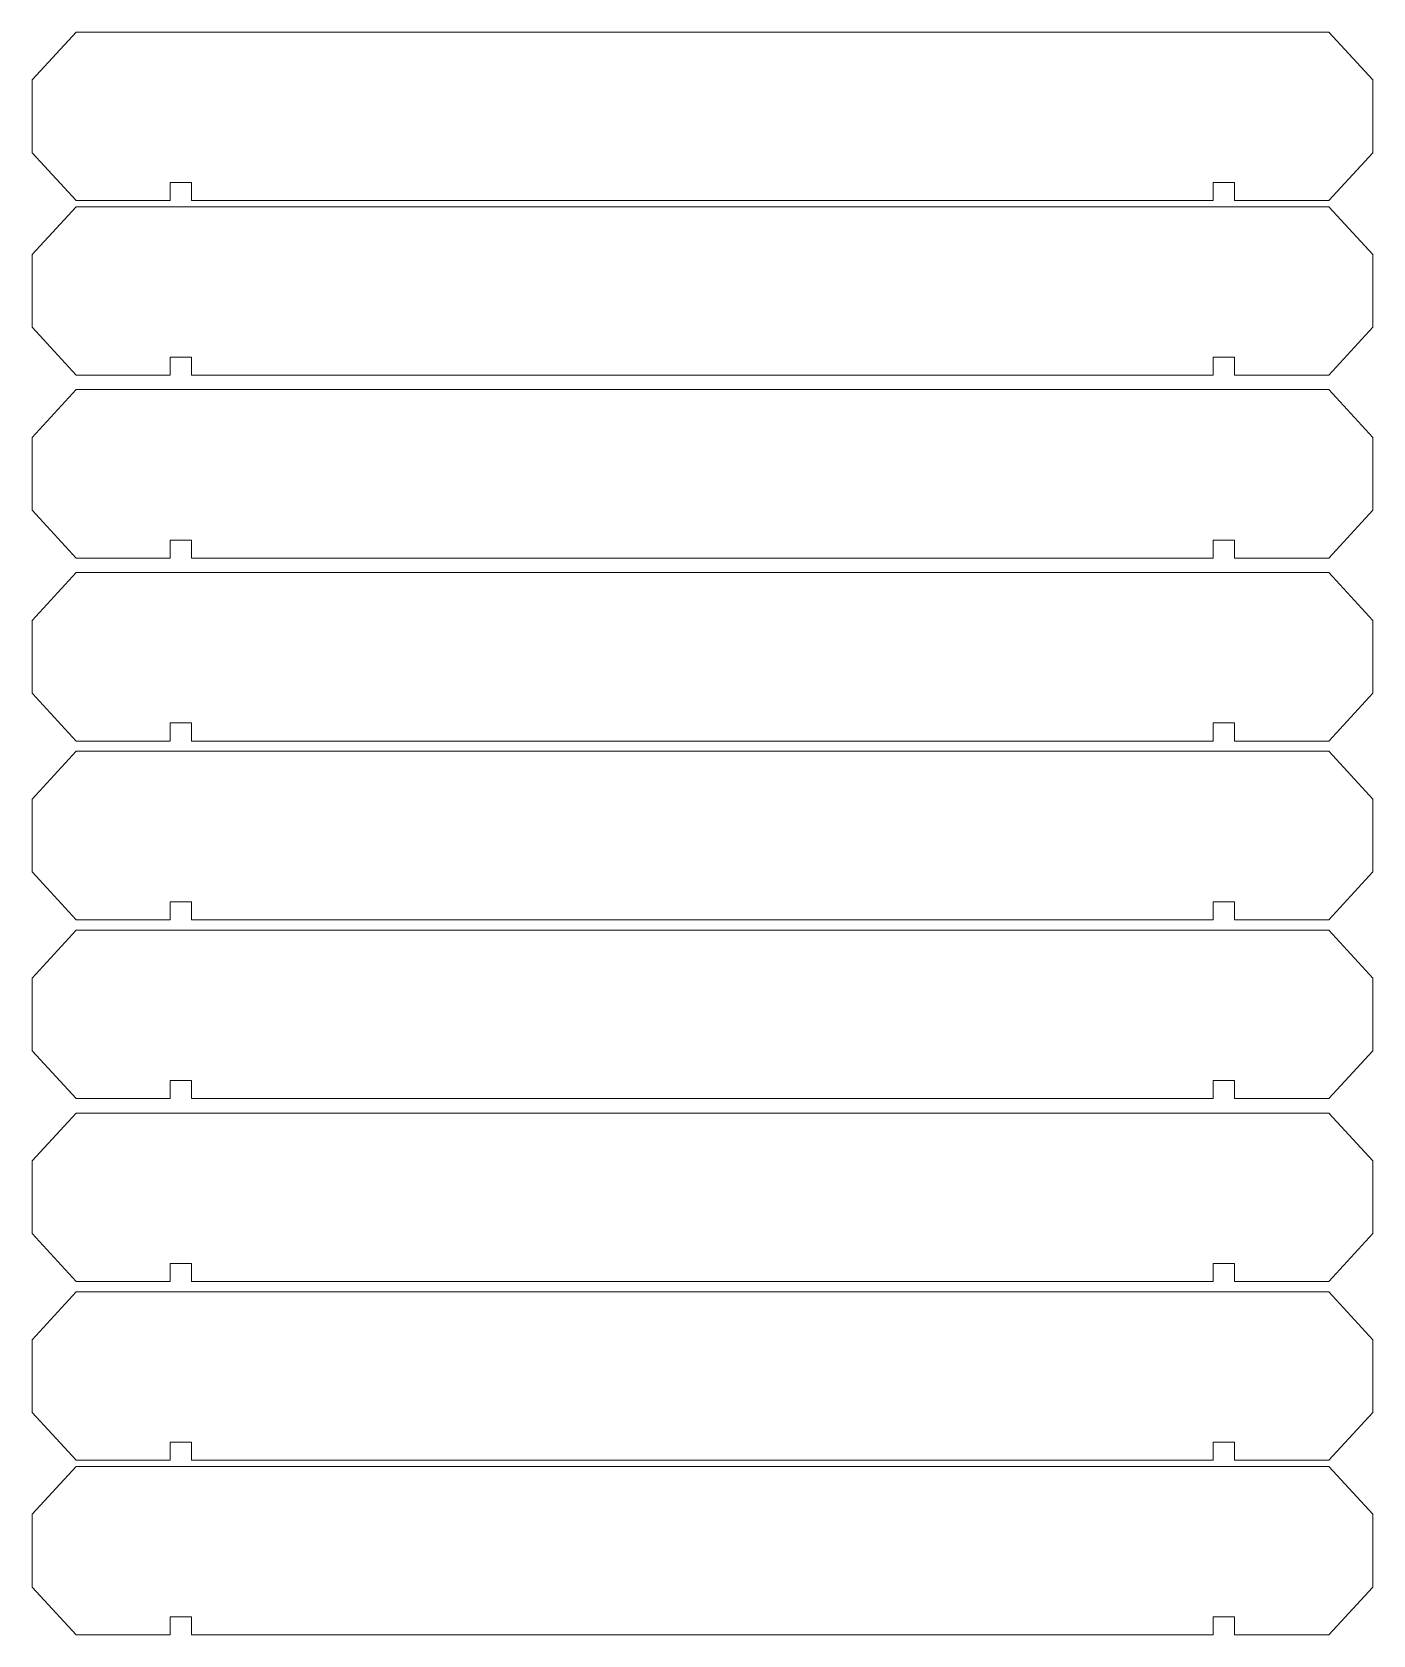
# Model space of a CAD drawing. Header units: millimetres. Extents: x -85 to 1339, y -587 to 117.
# Drawn here: x 823 to 1339, y -509 to 108 of the extents above; entities that cross this region are included whole.
import ezdxf

# ---------------------------------------------------------------- set-up
doc = ezdxf.new("R2010")
doc.units = ezdxf.units.MM
doc.header["$MEASUREMENT"] = 0
doc.layers.add('Layer_1', color=7, linetype='Continuous')

msp = doc.modelspace()

# ---------------------------------------------------------------- linework, layer by layer
at = {"layer": 'Layer_1', "lineweight": 9}
for points in [[(1321.7415, 43.1731), (1321.7415, 43.1731), (1338.69, 61.6169), (1338.69, 61.6169), (1338.69, 61.6169), (1338.69, 61.6169), (1338.69, 89.595), (1338.69, 89.595), (1338.69, 89.595), (1338.69, 89.595), (1321.7415, 108.0387), (1321.7415, 108.0387), (1321.7415, 108.0387), (1321.7415, 108.0387), (839.6133, 108.0387), (839.6133, 108.0387), (839.6133, 108.0387), (839.6133, 108.0387), (822.6664, 89.595), (822.6664, 89.595), (822.6664, 89.595), (822.6664, 89.595), (822.6664, 61.6169), (822.6664, 61.6169), (822.6664, 61.6169), (822.6664, 61.6169), (839.6133, 43.1731), (839.6133, 43.1731), (839.6133, 43.1731), (839.6133, 43.1731), (875.7867, 43.1731), (875.7867, 43.1731), (875.7867, 43.1731), (875.7867, 43.1731), (875.7867, 50.1559), (875.7867, 50.1559), (875.7867, 50.1559), (875.7867, 50.1559), (884.0258, 50.1559), (884.0258, 50.1559), (884.0258, 50.1559), (884.0258, 50.1559), (884.0258, 43.1731), (884.0258, 43.1731), (884.0258, 43.1731), (884.0258, 43.1731), (1277.1837, 43.1731), (1277.1837, 43.1731), (1277.1837, 43.1731), (1277.1837, 43.1731), (1277.1837, 50.1559), (1277.1837, 50.1559), (1277.1837, 50.1559), (1277.1837, 50.1559), (1285.4212, 50.1559), (1285.4212, 50.1559), (1285.4212, 50.1559), (1285.4212, 50.1559), (1285.4212, 43.1731), (1285.4212, 43.1731), (1285.4212, 43.1731), (1285.4212, 43.1731), (1321.7415, 43.1731), (1321.7415, 43.1731), (1321.7415, 43.1731), (1321.7415, 43.1731), (1321.7415, 43.1731), (1321.7415, 43.1731)], [(1321.7415, -24.0269), (1321.7415, -24.0269), (1338.69, -5.5831), (1338.69, -5.5831), (1338.69, -5.5831), (1338.69, -5.5831), (1338.69, 22.395), (1338.69, 22.395), (1338.69, 22.395), (1338.69, 22.395), (1321.7415, 40.8387), (1321.7415, 40.8387), (1321.7415, 40.8387), (1321.7415, 40.8387), (839.6133, 40.8387), (839.6133, 40.8387), (839.6133, 40.8387), (839.6133, 40.8387), (822.6664, 22.395), (822.6664, 22.395), (822.6664, 22.395), (822.6664, 22.395), (822.6664, -5.5831), (822.6664, -5.5831), (822.6664, -5.5831), (822.6664, -5.5831), (839.6133, -24.0269), (839.6133, -24.0269), (839.6133, -24.0269), (839.6133, -24.0269), (875.7867, -24.0269), (875.7867, -24.0269), (875.7867, -24.0269), (875.7867, -24.0269), (875.7867, -17.0441), (875.7867, -17.0441), (875.7867, -17.0441), (875.7867, -17.0441), (884.0258, -17.0441), (884.0258, -17.0441), (884.0258, -17.0441), (884.0258, -17.0441), (884.0258, -24.0269), (884.0258, -24.0269), (884.0258, -24.0269), (884.0258, -24.0269), (1277.1837, -24.0269), (1277.1837, -24.0269), (1277.1837, -24.0269), (1277.1837, -24.0269), (1277.1837, -17.0441), (1277.1837, -17.0441), (1277.1837, -17.0441), (1277.1837, -17.0441), (1285.4212, -17.0441), (1285.4212, -17.0441), (1285.4212, -17.0441), (1285.4212, -17.0441), (1285.4212, -24.0269), (1285.4212, -24.0269), (1285.4212, -24.0269), (1285.4212, -24.0269), (1321.7415, -24.0269), (1321.7415, -24.0269), (1321.7415, -24.0269), (1321.7415, -24.0269), (1321.7415, -24.0269), (1321.7415, -24.0269)], [(1321.7415, -94.4269), (1321.7415, -94.4269), (1338.69, -75.9831), (1338.69, -75.9831), (1338.69, -75.9831), (1338.69, -75.9831), (1338.69, -48.005), (1338.69, -48.005), (1338.69, -48.005), (1338.69, -48.005), (1321.7415, -29.5613), (1321.7415, -29.5613), (1321.7415, -29.5613), (1321.7415, -29.5613), (839.6133, -29.5613), (839.6133, -29.5613), (839.6133, -29.5613), (839.6133, -29.5613), (822.6664, -48.005), (822.6664, -48.005), (822.6664, -48.005), (822.6664, -48.005), (822.6664, -75.9831), (822.6664, -75.9831), (822.6664, -75.9831), (822.6664, -75.9831), (839.6133, -94.4269), (839.6133, -94.4269), (839.6133, -94.4269), (839.6133, -94.4269), (875.7867, -94.4269), (875.7867, -94.4269), (875.7867, -94.4269), (875.7867, -94.4269), (875.7867, -87.4441), (875.7867, -87.4441), (875.7867, -87.4441), (875.7867, -87.4441), (884.0258, -87.4441), (884.0258, -87.4441), (884.0258, -87.4441), (884.0258, -87.4441), (884.0258, -94.4269), (884.0258, -94.4269), (884.0258, -94.4269), (884.0258, -94.4269), (1277.1837, -94.4269), (1277.1837, -94.4269), (1277.1837, -94.4269), (1277.1837, -94.4269), (1277.1837, -87.4441), (1277.1837, -87.4441), (1277.1837, -87.4441), (1277.1837, -87.4441), (1285.4212, -87.4441), (1285.4212, -87.4441), (1285.4212, -87.4441), (1285.4212, -87.4441), (1285.4212, -94.4269), (1285.4212, -94.4269), (1285.4212, -94.4269), (1285.4212, -94.4269), (1321.7415, -94.4269), (1321.7415, -94.4269), (1321.7415, -94.4269), (1321.7415, -94.4269), (1321.7415, -94.4269), (1321.7415, -94.4269)], [(1321.7415, -164.8269), (1321.7415, -164.8269), (1338.69, -146.3831), (1338.69, -146.3831), (1338.69, -146.3831), (1338.69, -146.3831), (1338.69, -118.405), (1338.69, -118.405), (1338.69, -118.405), (1338.69, -118.405), (1321.7415, -99.9613), (1321.7415, -99.9613), (1321.7415, -99.9613), (1321.7415, -99.9613), (839.6133, -99.9613), (839.6133, -99.9613), (839.6133, -99.9613), (839.6133, -99.9613), (822.6664, -118.405), (822.6664, -118.405), (822.6664, -118.405), (822.6664, -118.405), (822.6664, -146.3831), (822.6664, -146.3831), (822.6664, -146.3831), (822.6664, -146.3831), (839.6133, -164.8269), (839.6133, -164.8269), (839.6133, -164.8269), (839.6133, -164.8269), (875.7867, -164.8269), (875.7867, -164.8269), (875.7867, -164.8269), (875.7867, -164.8269), (875.7867, -157.8441), (875.7867, -157.8441), (875.7867, -157.8441), (875.7867, -157.8441), (884.0258, -157.8441), (884.0258, -157.8441), (884.0258, -157.8441), (884.0258, -157.8441), (884.0258, -164.8269), (884.0258, -164.8269), (884.0258, -164.8269), (884.0258, -164.8269), (1277.1837, -164.8269), (1277.1837, -164.8269), (1277.1837, -164.8269), (1277.1837, -164.8269), (1277.1837, -157.8441), (1277.1837, -157.8441), (1277.1837, -157.8441), (1277.1837, -157.8441), (1285.4212, -157.8441), (1285.4212, -157.8441), (1285.4212, -157.8441), (1285.4212, -157.8441), (1285.4212, -164.8269), (1285.4212, -164.8269), (1285.4212, -164.8269), (1285.4212, -164.8269), (1321.7415, -164.8269), (1321.7415, -164.8269), (1321.7415, -164.8269), (1321.7415, -164.8269), (1321.7415, -164.8269), (1321.7415, -164.8269)], [(1321.7415, -233.6269), (1321.7415, -233.6269), (1338.69, -215.1831), (1338.69, -215.1831), (1338.69, -215.1831), (1338.69, -215.1831), (1338.69, -187.205), (1338.69, -187.205), (1338.69, -187.205), (1338.69, -187.205), (1321.7415, -168.7613), (1321.7415, -168.7613), (1321.7415, -168.7613), (1321.7415, -168.7613), (839.6133, -168.7613), (839.6133, -168.7613), (839.6133, -168.7613), (839.6133, -168.7613), (822.6664, -187.205), (822.6664, -187.205), (822.6664, -187.205), (822.6664, -187.205), (822.6664, -215.1831), (822.6664, -215.1831), (822.6664, -215.1831), (822.6664, -215.1831), (839.6133, -233.6269), (839.6133, -233.6269), (839.6133, -233.6269), (839.6133, -233.6269), (875.7867, -233.6269), (875.7867, -233.6269), (875.7867, -233.6269), (875.7867, -233.6269), (875.7867, -226.6441), (875.7867, -226.6441), (875.7867, -226.6441), (875.7867, -226.6441), (884.0258, -226.6441), (884.0258, -226.6441), (884.0258, -226.6441), (884.0258, -226.6441), (884.0258, -233.6269), (884.0258, -233.6269), (884.0258, -233.6269), (884.0258, -233.6269), (1277.1837, -233.6269), (1277.1837, -233.6269), (1277.1837, -233.6269), (1277.1837, -233.6269), (1277.1837, -226.6441), (1277.1837, -226.6441), (1277.1837, -226.6441), (1277.1837, -226.6441), (1285.4212, -226.6441), (1285.4212, -226.6441), (1285.4212, -226.6441), (1285.4212, -226.6441), (1285.4212, -233.6269), (1285.4212, -233.6269), (1285.4212, -233.6269), (1285.4212, -233.6269), (1321.7415, -233.6269), (1321.7415, -233.6269), (1321.7415, -233.6269), (1321.7415, -233.6269), (1321.7415, -233.6269), (1321.7415, -233.6269)], [(1321.7415, -302.4269), (1321.7415, -302.4269), (1338.69, -283.9831), (1338.69, -283.9831), (1338.69, -283.9831), (1338.69, -283.9831), (1338.69, -256.005), (1338.69, -256.005), (1338.69, -256.005), (1338.69, -256.005), (1321.7415, -237.5613), (1321.7415, -237.5613), (1321.7415, -237.5613), (1321.7415, -237.5613), (839.6133, -237.5613), (839.6133, -237.5613), (839.6133, -237.5613), (839.6133, -237.5613), (822.6664, -256.005), (822.6664, -256.005), (822.6664, -256.005), (822.6664, -256.005), (822.6664, -283.9831), (822.6664, -283.9831), (822.6664, -283.9831), (822.6664, -283.9831), (839.6133, -302.4269), (839.6133, -302.4269), (839.6133, -302.4269), (839.6133, -302.4269), (875.7867, -302.4269), (875.7867, -302.4269), (875.7867, -302.4269), (875.7867, -302.4269), (875.7867, -295.4441), (875.7867, -295.4441), (875.7867, -295.4441), (875.7867, -295.4441), (884.0258, -295.4441), (884.0258, -295.4441), (884.0258, -295.4441), (884.0258, -295.4441), (884.0258, -302.4269), (884.0258, -302.4269), (884.0258, -302.4269), (884.0258, -302.4269), (1277.1837, -302.4269), (1277.1837, -302.4269), (1277.1837, -302.4269), (1277.1837, -302.4269), (1277.1837, -295.4441), (1277.1837, -295.4441), (1277.1837, -295.4441), (1277.1837, -295.4441), (1285.4212, -295.4441), (1285.4212, -295.4441), (1285.4212, -295.4441), (1285.4212, -295.4441), (1285.4212, -302.4269), (1285.4212, -302.4269), (1285.4212, -302.4269), (1285.4212, -302.4269), (1321.7415, -302.4269), (1321.7415, -302.4269), (1321.7415, -302.4269), (1321.7415, -302.4269), (1321.7415, -302.4269), (1321.7415, -302.4269)], [(1321.7415, -372.8269), (1321.7415, -372.8269), (1338.69, -354.3831), (1338.69, -354.3831), (1338.69, -354.3831), (1338.69, -354.3831), (1338.69, -326.405), (1338.69, -326.405), (1338.69, -326.405), (1338.69, -326.405), (1321.7415, -307.9613), (1321.7415, -307.9613), (1321.7415, -307.9613), (1321.7415, -307.9613), (839.6133, -307.9613), (839.6133, -307.9613), (839.6133, -307.9613), (839.6133, -307.9613), (822.6664, -326.405), (822.6664, -326.405), (822.6664, -326.405), (822.6664, -326.405), (822.6664, -354.3831), (822.6664, -354.3831), (822.6664, -354.3831), (822.6664, -354.3831), (839.6133, -372.8269), (839.6133, -372.8269), (839.6133, -372.8269), (839.6133, -372.8269), (875.7867, -372.8269), (875.7867, -372.8269), (875.7867, -372.8269), (875.7867, -372.8269), (875.7867, -365.8441), (875.7867, -365.8441), (875.7867, -365.8441), (875.7867, -365.8441), (884.0258, -365.8441), (884.0258, -365.8441), (884.0258, -365.8441), (884.0258, -365.8441), (884.0258, -372.8269), (884.0258, -372.8269), (884.0258, -372.8269), (884.0258, -372.8269), (1277.1837, -372.8269), (1277.1837, -372.8269), (1277.1837, -372.8269), (1277.1837, -372.8269), (1277.1837, -365.8441), (1277.1837, -365.8441), (1277.1837, -365.8441), (1277.1837, -365.8441), (1285.4212, -365.8441), (1285.4212, -365.8441), (1285.4212, -365.8441), (1285.4212, -365.8441), (1285.4212, -372.8269), (1285.4212, -372.8269), (1285.4212, -372.8269), (1285.4212, -372.8269), (1321.7415, -372.8269), (1321.7415, -372.8269), (1321.7415, -372.8269), (1321.7415, -372.8269), (1321.7415, -372.8269), (1321.7415, -372.8269)], [(1321.7415, -441.6269), (1321.7415, -441.6269), (1338.69, -423.1831), (1338.69, -423.1831), (1338.69, -423.1831), (1338.69, -423.1831), (1338.69, -395.205), (1338.69, -395.205), (1338.69, -395.205), (1338.69, -395.205), (1321.7415, -376.7613), (1321.7415, -376.7613), (1321.7415, -376.7613), (1321.7415, -376.7613), (839.6133, -376.7613), (839.6133, -376.7613), (839.6133, -376.7613), (839.6133, -376.7613), (822.6664, -395.205), (822.6664, -395.205), (822.6664, -395.205), (822.6664, -395.205), (822.6664, -423.1831), (822.6664, -423.1831), (822.6664, -423.1831), (822.6664, -423.1831), (839.6133, -441.6269), (839.6133, -441.6269), (839.6133, -441.6269), (839.6133, -441.6269), (875.7867, -441.6269), (875.7867, -441.6269), (875.7867, -441.6269), (875.7867, -441.6269), (875.7867, -434.6441), (875.7867, -434.6441), (875.7867, -434.6441), (875.7867, -434.6441), (884.0258, -434.6441), (884.0258, -434.6441), (884.0258, -434.6441), (884.0258, -434.6441), (884.0258, -441.6269), (884.0258, -441.6269), (884.0258, -441.6269), (884.0258, -441.6269), (1277.1837, -441.6269), (1277.1837, -441.6269), (1277.1837, -441.6269), (1277.1837, -441.6269), (1277.1837, -434.6441), (1277.1837, -434.6441), (1277.1837, -434.6441), (1277.1837, -434.6441), (1285.4212, -434.6441), (1285.4212, -434.6441), (1285.4212, -434.6441), (1285.4212, -434.6441), (1285.4212, -441.6269), (1285.4212, -441.6269), (1285.4212, -441.6269), (1285.4212, -441.6269), (1321.7415, -441.6269), (1321.7415, -441.6269), (1321.7415, -441.6269), (1321.7415, -441.6269), (1321.7415, -441.6269), (1321.7415, -441.6269)], [(1321.7415, -508.8269), (1321.7415, -508.8269), (1338.69, -490.3831), (1338.69, -490.3831), (1338.69, -490.3831), (1338.69, -490.3831), (1338.69, -462.405), (1338.69, -462.405), (1338.69, -462.405), (1338.69, -462.405), (1321.7415, -443.9613), (1321.7415, -443.9613), (1321.7415, -443.9613), (1321.7415, -443.9613), (839.6133, -443.9613), (839.6133, -443.9613), (839.6133, -443.9613), (839.6133, -443.9613), (822.6664, -462.405), (822.6664, -462.405), (822.6664, -462.405), (822.6664, -462.405), (822.6664, -490.3831), (822.6664, -490.3831), (822.6664, -490.3831), (822.6664, -490.3831), (839.6133, -508.8269), (839.6133, -508.8269), (839.6133, -508.8269), (839.6133, -508.8269), (875.7867, -508.8269), (875.7867, -508.8269), (875.7867, -508.8269), (875.7867, -508.8269), (875.7867, -501.8441), (875.7867, -501.8441), (875.7867, -501.8441), (875.7867, -501.8441), (884.0258, -501.8441), (884.0258, -501.8441), (884.0258, -501.8441), (884.0258, -501.8441), (884.0258, -508.8269), (884.0258, -508.8269), (884.0258, -508.8269), (884.0258, -508.8269), (1277.1837, -508.8269), (1277.1837, -508.8269), (1277.1837, -508.8269), (1277.1837, -508.8269), (1277.1837, -501.8441), (1277.1837, -501.8441), (1277.1837, -501.8441), (1277.1837, -501.8441), (1285.4212, -501.8441), (1285.4212, -501.8441), (1285.4212, -501.8441), (1285.4212, -501.8441), (1285.4212, -508.8269), (1285.4212, -508.8269), (1285.4212, -508.8269), (1285.4212, -508.8269), (1321.7415, -508.8269), (1321.7415, -508.8269), (1321.7415, -508.8269), (1321.7415, -508.8269), (1321.7415, -508.8269), (1321.7415, -508.8269)]]:
    msp.add_open_spline(points, degree=3, knots=[0, 0, 0, 0, 0.05555556, 0.05555556, 0.05555556, 0.05555556, 0.11111111, 0.11111111, 0.11111111, 0.11111111, 0.16666667, 0.16666667, 0.16666667, 0.16666667, 0.22222222, 0.22222222, 0.22222222, 0.22222222, 0.27777778, 0.27777778, 0.27777778, 0.27777778, 0.33333333, 0.33333333, 0.33333333, 0.33333333, 0.38888889, 0.38888889, 0.38888889, 0.38888889, 0.44444444, 0.44444444, 0.44444444, 0.44444444, 0.5, 0.5, 0.5, 0.5, 0.55555556, 0.55555556, 0.55555556, 0.55555556, 0.61111111, 0.61111111, 0.61111111, 0.61111111, 0.66666667, 0.66666667, 0.66666667, 0.66666667, 0.72222222, 0.72222222, 0.72222222, 0.72222222, 0.77777778, 0.77777778, 0.77777778, 0.77777778, 0.83333333, 0.83333333, 0.83333333, 0.83333333, 0.88888889, 0.88888889, 0.88888889, 0.88888889, 1, 1, 1, 1], dxfattribs=at)

doc.saveas('drawing.dxf')
